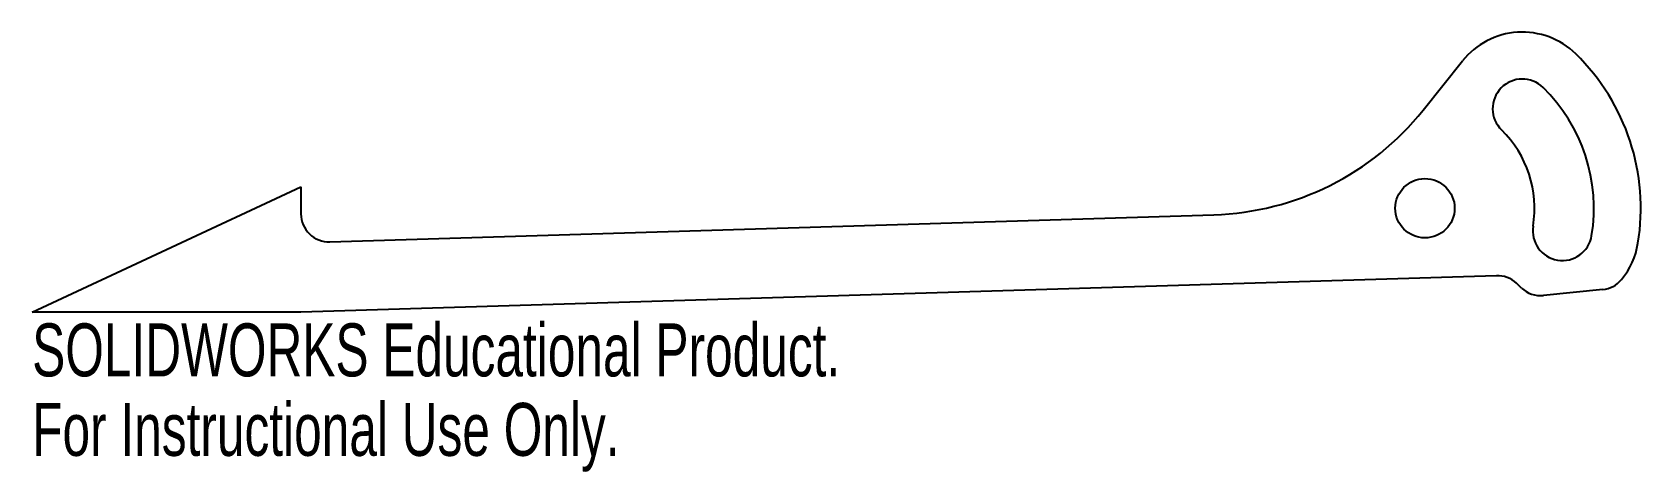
# Model space of a CAD drawing. Header units: inches. Extents: x -16.15 to -10.37, y -0.57 to 1.01.
import ezdxf

# ---------------------------------------------------------------- set-up
doc = ezdxf.new("R2010")
doc.units = ezdxf.units.IN
doc.header["$MEASUREMENT"] = 0
doc.styles.add('SLDTEXTSTYLE0', font='TXT', dxfattribs={"width": 0.7})

msp = doc.modelspace()

# ---------------------------------------------------------------- linework, layer by layer
at = {"color": 7, "linetype": 'Continuous', "lineweight": 25}
for p, q in [((-11.1557, 0.7259), (-11.0146, 0.9026)), ((-16.1492, 0), (-15.1842, 0.45)), ((-15.1842, 0.45), (-15.1842, 0.3532)), ((-15.0811, 0.2533), (-11.9067, 0.3503)), ((-10.8922, 0.1312), (-15.1842, 0)), ((-10.8024, 0.087), (-10.8206, 0.1041)), ((-10.511, 0.0814), (-10.7241, 0.0603)), ((-15.1842, 0), (-16.1492, 0))]:
    msp.add_line(p, q, dxfattribs=at)
msp.add_circle((-11.1492, 0.3735), 0.1065, dxfattribs=at)
for centre, radius, start, end in [((-10.7997, 0.7311), 0.275, 45.65755, 141.39672), ((-11.1492, 0.3735), 0.775, 350.65755, 45.65755), ((-10.7997, 0.7311), 0.1065, 45.65755, 225.65755), ((-11.1492, 0.3735), 0.6065, 350.65755, 45.65755), ((-11.9372, 1.3499), 1, 271.75114, 321.39672), ((-11.1492, 0.3735), 0.3935, 350.65755, 45.65755), ((-15.0842, 0.3532), 0.1, 180, 271.75114), ((-10.6558, 0.2923), 0.1065, 170.65755, 350.65755), ((-10.6558, 0.2923), 0.275, 320.47195, 350.65755), ((-10.8892, 0.0313), 0.1, 46.75114, 91.75114), ((-10.5209, 0.1809), 0.1, 275.65755, 320.47195), ((-10.7339, 0.1598), 0.1, 226.75114, 275.65755)]:
    msp.add_arc(centre, radius, start, end, dxfattribs=at)

# ---------------------------------------------------------------- texts
at = {"color": 7, "linetype": 'Continuous', "char_height": 0.1903, "attachment_point": 1, "style": 'SLDTEXTSTYLE0'}
for s, insert in [('SOLIDWORKS Educational Product.', (-16.1492, -0.0401)), ('For Instructional Use Only.', (-16.1492, -0.3256))]:
    msp.add_mtext(s, dxfattribs=dict(at, insert=insert))

doc.saveas('drawing.dxf')
